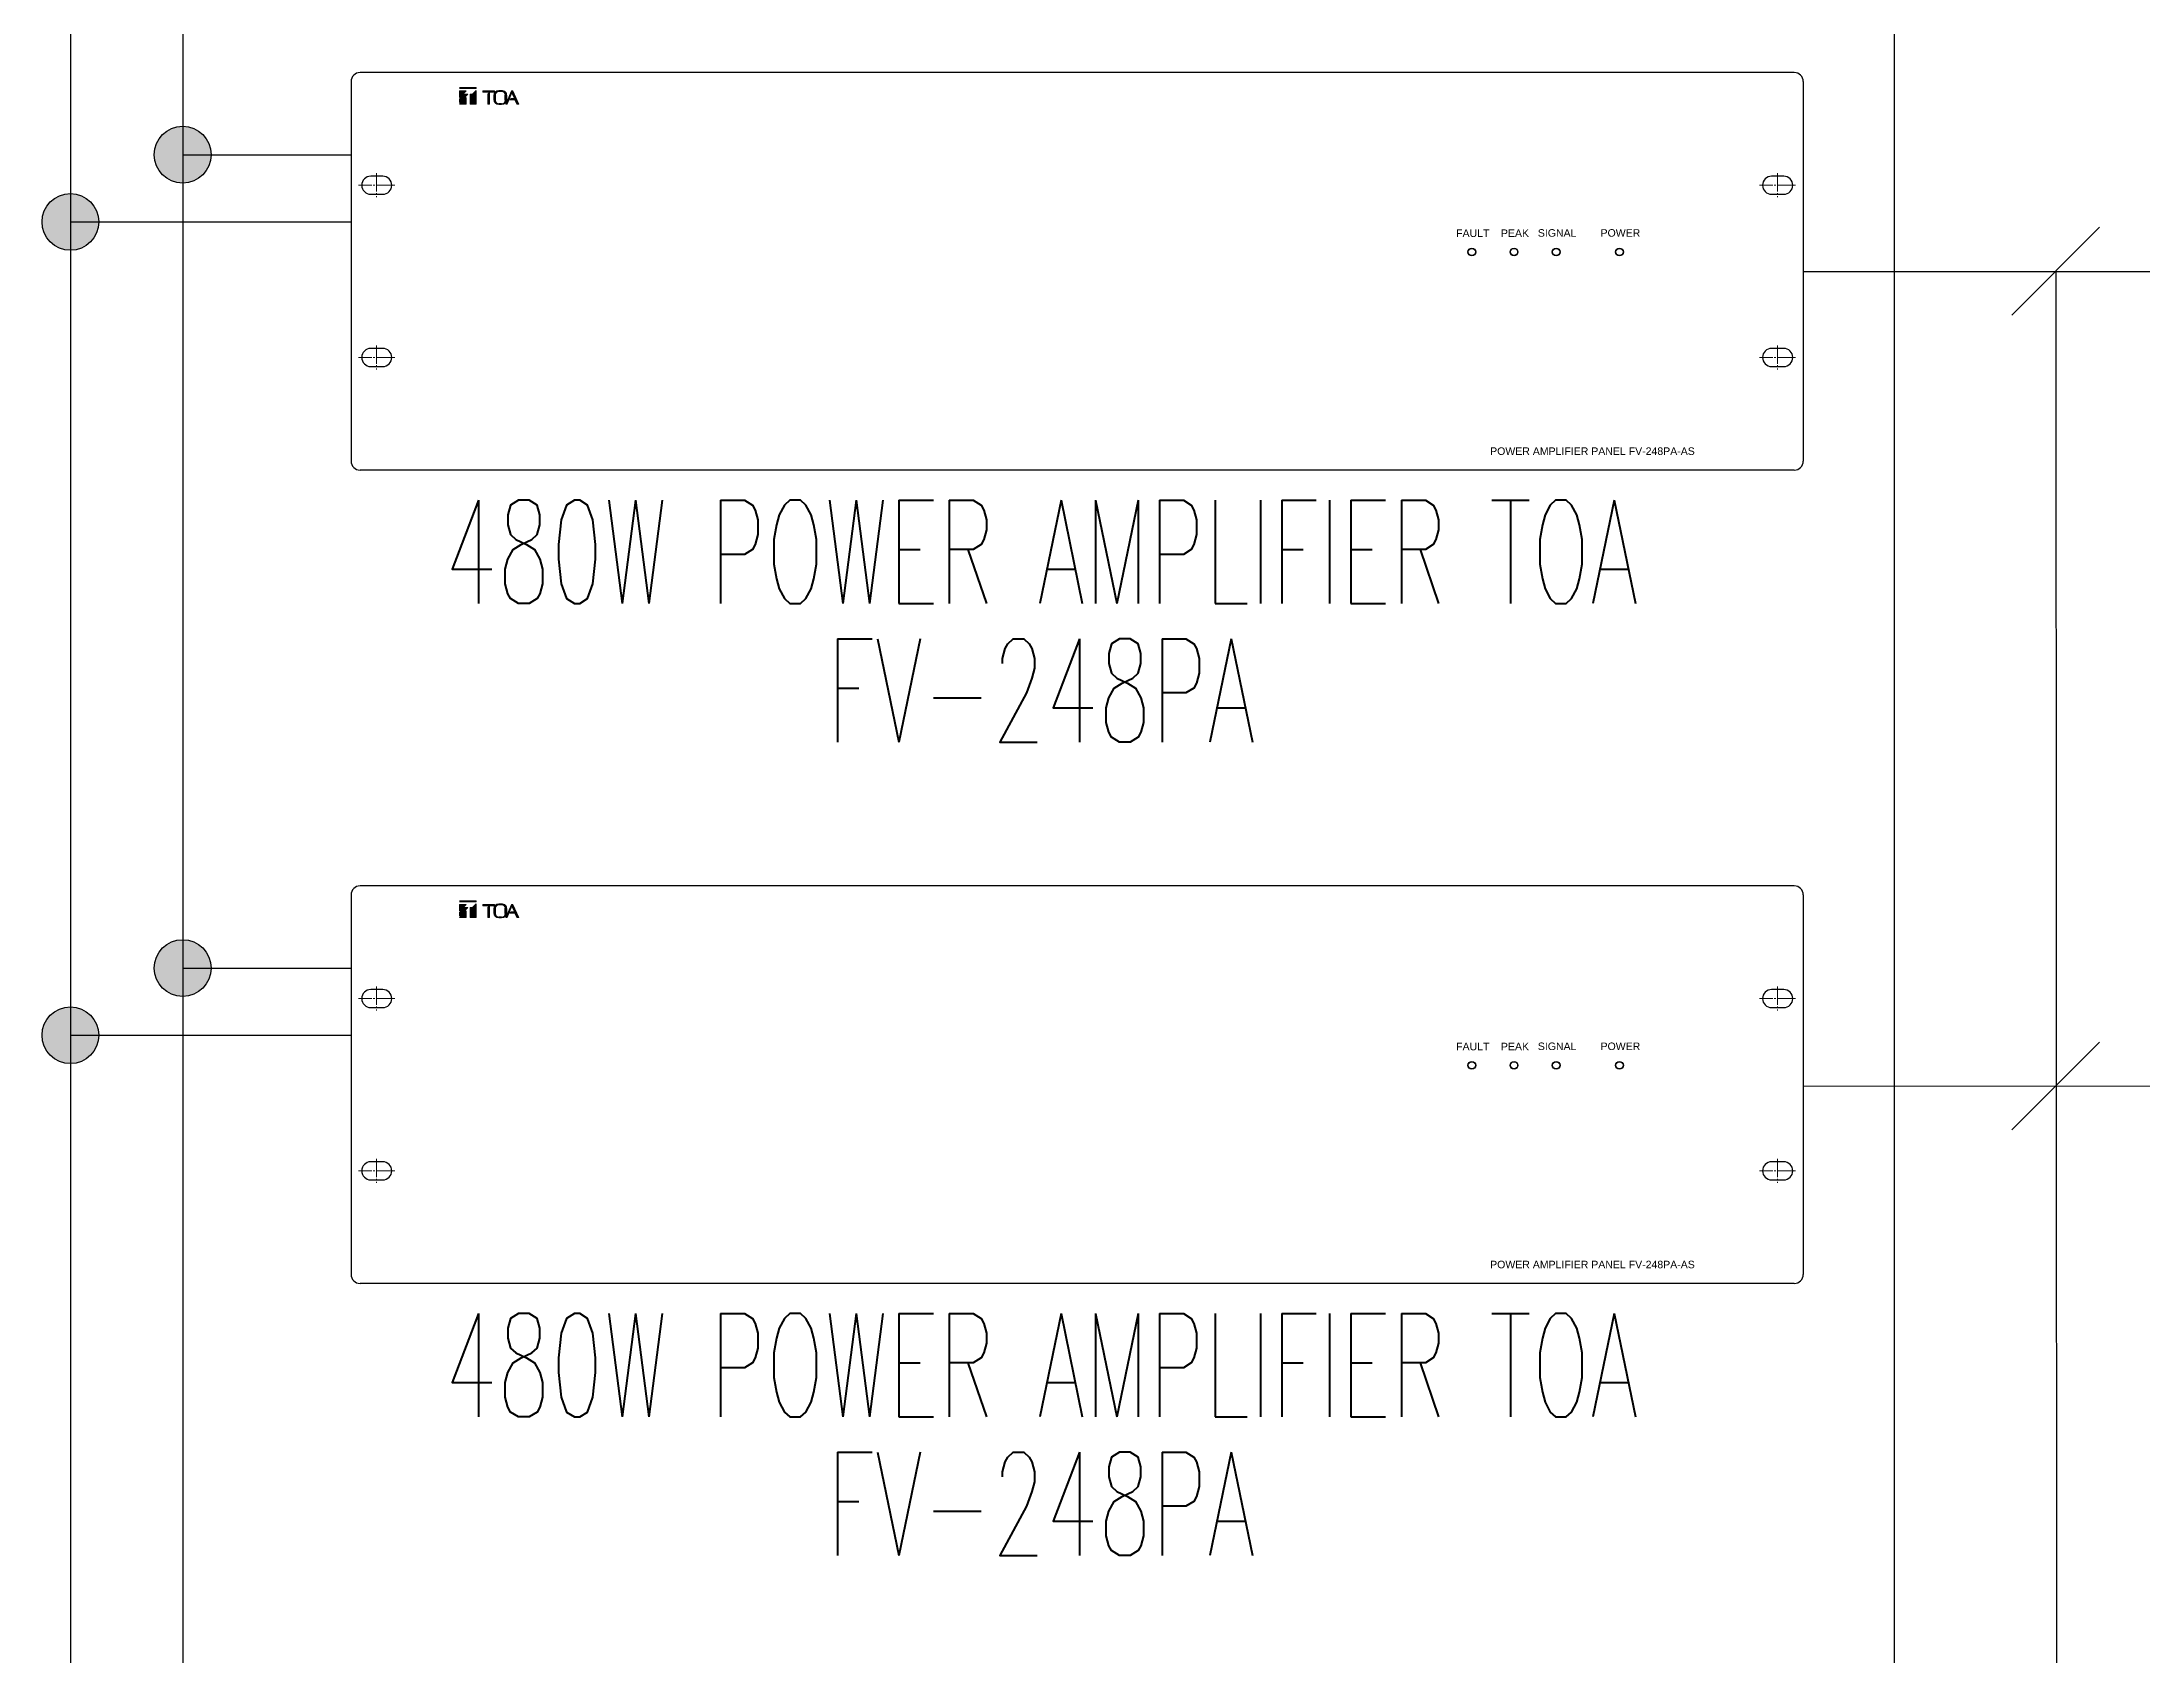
# Model space of a CAD drawing. Header units: millimetres. Extents: x 2974 to 5671, y 1205 to 3288.
# Drawn here: x 4457.2 to 4644.2, y 2726.9 to 2870.6 of the extents above; entities that cross this region are included whole.
import ezdxf

# ---------------------------------------------------------------- set-up
doc = ezdxf.new("R2010")
doc.units = ezdxf.units.MM
doc.linetypes.add('SLD-CENTER', pattern=[19.05, 15.24, -1.27, 1.27, -1.27])
doc.linetypes.add('SLD-Solid', pattern=[0])
doc.layers.add('FORMAT', color=7, linetype='Continuous', lineweight=0)
doc.layers.add('M-_ACONREDT_A_N', color=3, linetype='Continuous')
doc.styles.add('SIMPLEX', font='simplex.shx', dxfattribs={"width": 0.6})
doc.styles.add('Standard1', font='')
doc.styles.get('Standard1').set_extended_font_data('HelveticaNeue LT 55 Roman')

# ---------------------------------------------------------------- blocks, each defined once
blk = doc.blocks.new('200PA')
at = {"linetype": 'Continuous', "lineweight": 0}
for points in [[(-47.5, 15.75), (-47.5, 15.68), (-46.12, 15.68), (-46.12, 15.75)], [(-47.5, 15.47), (-47.5, 14.93), (-46.96, 15.47)], [(-46.82, 15.2), (-47.09, 15.2), (-47.5, 14.79), (-47.5, 14.52)], [(-46.95, 14.93), (-47.5, 14.38), (-46.95, 14.38)], [(-46.12, 15.52), (-46.43, 15.2), (-46.63, 15.2), (-46.63, 14.38), (-46.12, 14.38)], [(-44.61, 15.36), (-44.61, 15.47), (-45.58, 15.47), (-45.58, 15.36)], [(-45.02, 15.35), (-45.16, 15.22), (-45.16, 14.37), (-45.02, 14.37)], [(-42.95, 14.86), (-43.22, 14.86), (-43.34, 14.75), (-42.9, 14.75), (-42.75, 14.37), (-42.59, 14.37), (-43.09, 15.47), (-43.19, 15.47), (-43.67, 14.37), (-43.55, 14.37), (-43.15, 15.32)]]:
    blk.add_hatch(color=7, dxfattribs=at).paths.add_polyline_path(points, flags=0)
h = blk.add_hatch(color=7, dxfattribs=at)
edge = h.paths.add_edge_path(flags=0)
edge.add_arc((-44.23, 14.77), 0.423, 180, 270)
edge.add_line((-44.23, 14.35), (-44.01, 14.35))
edge.add_arc((-44.01, 14.77), 0.423, 270, 360)
edge.add_line((-43.59, 14.77), (-43.59, 15.11))
edge.add_arc((-43.98, 15.11), 0.396, 359.2574, 454.0188)
edge.add_line((-44.01, 15.51), (-44.23, 15.51))
edge.add_arc((-44.23, 15.09), 0.423, 90, 180)
edge.add_line((-44.65, 15.09), (-44.65, 14.77))
edge = h.paths.add_edge_path(flags=0)
edge.add_line((-44.51, 14.7), (-44.51, 15.15))
edge.add_arc((-44.23, 15.15), 0.282, 90, 180, ccw=False)
edge.add_line((-44.23, 15.43), (-44.01, 15.43))
edge.add_arc((-44.01, 15.15), 0.282, 0, 90, ccw=False)
edge.add_line((-43.73, 15.15), (-43.73, 14.7))
edge.add_arc((-44.01, 14.7), 0.282, 270, 360, ccw=False)
edge.add_line((-44.01, 14.42), (-44.23, 14.42))
edge.add_arc((-44.23, 14.7), 0.282, 180, 270, ccw=False)
at = {"color": 7, "linetype": 'SLD-Solid'}
for p, q in [((-56.5, 16.25), (-56.5, -15.25)), ((63.25, 17), (-55.75, 17)), ((64, 16.25), (64, -15.25)), ((-53.87, 8.4), (-54.87, 8.4)), ((62.38, 8.4), (61.38, 8.4)), ((-54.87, 6.9), (-53.87, 6.9)), ((61.38, 6.9), (62.38, 6.9)), ((-53.87, -5.9), (-54.87, -5.9)), ((62.38, -5.9), (61.38, -5.9)), ((-54.87, -7.4), (-53.87, -7.4)), ((61.25, -7.39), (62.49, -7.39)), ((61.38, -7.4), (62.38, -7.4)), ((63.25, -16), (-55.75, -16))]:
    blk.add_line(p, q, dxfattribs=at)
at = {"color": 7, "linetype": 'Continuous', "lineweight": 15}
for p, q in [((-47.5, 15.75), (-46.12, 15.75)), ((-46.12, 15.68), (-47.5, 15.68)), ((-46.12, 15.75), (-46.12, 15.68)), ((-47.5, 14.93), (-46.96, 15.47)), ((-47.5, 15.47), (-46.96, 15.47)), ((-47.5, 15.47), (-47.5, 14.93)), ((-47.5, 14.52), (-46.82, 15.2)), ((-47.09, 15.2), (-47.5, 14.79)), ((-46.95, 14.93), (-47.5, 14.38)), ((-47.5, 14.79), (-47.5, 14.52)), ((-47.5, 14.38), (-46.95, 14.38)), ((-46.82, 15.2), (-47.09, 15.2)), ((-46.95, 14.38), (-46.95, 14.93)), ((-46.43, 15.2), (-46.63, 15.2)), ((-46.63, 15.2), (-46.63, 14.38)), ((-46.12, 14.38), (-46.63, 14.38)), ((-46.43, 15.2), (-46.12, 15.52)), ((-46.12, 15.52), (-46.12, 14.38)), ((-45.58, 15.36), (-45.58, 15.47)), ((-45.58, 15.47), (-44.61, 15.47)), ((-44.61, 15.36), (-45.58, 15.36)), ((-45.02, 15.35), (-45.16, 15.22)), ((-45.16, 14.37), (-45.16, 15.22)), ((-45.02, 14.37), (-45.16, 14.37)), ((-45.02, 15.35), (-45.02, 14.37)), ((-44.65, 14.77), (-44.65, 15.09)), ((-44.61, 15.47), (-44.61, 15.36)), ((-44.51, 14.7), (-44.51, 15.15)), ((-44.23, 15.51), (-44.01, 15.51)), ((-44.23, 15.43), (-44.01, 15.43)), ((-44.23, 14.42), (-44.01, 14.42)), ((-44.23, 14.35), (-44.01, 14.35)), ((-43.73, 15.15), (-43.73, 14.7)), ((-43.67, 14.37), (-43.19, 15.47)), ((-43.55, 14.37), (-43.67, 14.37)), ((-43.59, 14.77), (-43.59, 15.11)), ((-43.15, 15.32), (-43.55, 14.37)), ((-43.34, 14.75), (-43.22, 14.86)), ((-42.9, 14.75), (-43.34, 14.75)), ((-43.22, 14.86), (-42.95, 14.86)), ((-43.19, 15.47), (-43.09, 15.47)), ((-42.95, 14.86), (-43.15, 15.32)), ((-42.59, 14.37), (-43.09, 15.47)), ((-42.75, 14.37), (-42.9, 14.75)), ((-42.59, 14.37), (-42.75, 14.37))]:
    blk.add_line(p, q, dxfattribs=at)
at = {"color": 7, "linetype": 'SLD-Solid'}
for centre, radius in [((36.5, 2.11), 0.325), ((36.5, 2.11), 0.3), ((40, 2.11), 0.325), ((40, 2.11), 0.3), ((43.5, 2.11), 0.325), ((43.5, 2.11), 0.3), ((48.75, 2.11), 0.325), ((48.75, 2.11), 0.3)]:
    blk.add_circle(centre, radius, dxfattribs=at)
for centre, start, end in [((-55.75, 16.25), 90, 180), ((63.25, 16.25), 0, 90), ((-54.87, 7.65), 90, 270), ((-53.87, 7.65), 270, 90), ((61.38, 7.65), 90, 270), ((62.38, 7.65), 270, 90), ((-54.87, -6.65), 90, 270), ((-53.87, -6.65), 270, 90), ((61.38, -6.65), 90, 270), ((62.38, -6.65), 270, 90), ((-55.75, -15.25), 180, 270), ((63.25, -15.25), 270, 0)]:
    blk.add_arc(centre, 0.75, start, end, dxfattribs=at)
at = {"color": 7, "linetype": 'Continuous', "lineweight": 15}
for centre, radius, start, end in [((-44.23, 15.09), 0.423, 90, 180), ((-44.23, 14.77), 0.423, 180, 270), ((-44.23, 15.15), 0.282, 90, 180), ((-44.23, 14.7), 0.282, 180, 270), ((-43.98, 15.11), 0.396, 359.2574, 94.0188), ((-44.01, 15.15), 0.282, 0, 90), ((-44.01, 14.77), 0.423, 270, 0), ((-44.01, 14.7), 0.282, 270, 0)]:
    blk.add_arc(centre, radius, start, end, dxfattribs=at)
at = {"layer": 'FORMAT', "color": 1, "linetype": 'SLD-CENTER', "ltscale": 0.1}
for p, q in [((-52.88, 7.65), (-55.88, 7.65)), ((-54.38, 8.65), (-54.38, 6.65)), ((63.37, 7.65), (60.37, 7.65)), ((61.87, 8.65), (61.87, 6.65)), ((-52.88, -6.65), (-55.88, -6.65)), ((-54.38, -5.65), (-54.38, -7.65)), ((63.37, -6.65), (60.37, -6.65)), ((61.87, -5.65), (61.87, -7.65))]:
    blk.add_line(p, q, dxfattribs=at)
at = {"color": 1, "lineweight": 25, "char_height": 0.625, "style": 'Standard1'}
for s, insert, attachment_point in [('{FAULT}', (36.58, 3.98), 2), ('{PEAK}', (40.08, 3.98), 2), ('{SIGNAL}', (43.58, 4), 2), ('{POWER}', (48.83, 4), 2), ('{POWER AMPLIFIER PANEL FV-248PA-AS}', (55, -14.43), 6)]:
    blk.add_mtext(s, dxfattribs=dict(at, insert=insert, attachment_point=attachment_point))

msp = doc.modelspace()

# ---------------------------------------------------------------- hatches: boundary and pattern name
h = msp.add_hatch(color=5)
edge = h.paths.add_edge_path()
edge.add_arc((4469.70003, 2860.54585), 2.52926, 0, 360)
h = msp.add_hatch(color=6)
edge = h.paths.add_edge_path()
edge.add_arc((4459.70003, 2854.56195), 2.52926, 0, 360)
h = msp.add_hatch(color=5)
edge = h.paths.add_edge_path()
edge.add_arc((4469.70003, 2788.08378), 2.52926, 0, 360)
h = msp.add_hatch(color=6)
edge = h.paths.add_edge_path()
edge.add_arc((4459.70003, 2782.09988), 2.52926, 0, 360)

# ---------------------------------------------------------------- linework, layer by layer
for p, q in [((4469.70003, 2996.06557, -1204.84475), (4469.70003, 2194.89255, -1204.84475)), ((4622.1289, 2995.07878, -1204.84475), (4622.1289, 1992.81082, -1204.84475)), ((4459.70003, 2990.08167, -1204.84475), (4459.70003, 2110.56708, -1204.84475)), ((4636.51958, 2850.15464, -1204.84475), (4637.02421, 1952.79088, -1204.84475))]:
    msp.add_line(p, q)
at = {"color": 7}
for p, q in [((4469.70003, 2860.54585, -1204.84475), (4484.70003, 2860.54585, -1204.84475)), ((4459.70003, 2854.56195, -1204.84475), (4484.70003, 2854.56195, -1204.84475)), ((4469.70003, 2788.08378, -1204.84475), (4484.70003, 2788.08378, -1204.84475)), ((4459.70003, 2782.09988, -1204.84475), (4484.70003, 2782.09988, -1204.84475))]:
    msp.add_line(p, q, dxfattribs=at)
at = {"color": 4}
for p, q in [((4640.43379, 2854.07713, -1204.84475), (4632.60536, 2846.2487, -1204.84475)), ((4640.4338, 2781.48547, -1204.84475), (4632.60537, 2773.65704, -1204.84475))]:
    msp.add_line(p, q, dxfattribs=at)
at = {"ltscale": 0.5}
for p, q in [((4614.03259, 2850.15464, -1204.84475), (4769.46095, 2850.15464, -1204.84475)), ((4614.03257, 2777.55073, -1204.84475), (4769.46095, 2777.69257, -1204.84475))]:
    msp.add_line(p, q, dxfattribs=at)
at = {"color": 5}
for centre in [(4469.70003, 2860.54585, -1204.86062), (4469.70003, 2788.08378, -1204.86062)]:
    msp.add_circle(centre, 2.52926, dxfattribs=at)
at = {"color": 6}
for centre in [(4459.70003, 2854.56195, -1204.86062), (4459.70003, 2782.09988, -1204.86062)]:
    msp.add_circle(centre, 2.52926, dxfattribs=at)

# ---------------------------------------------------------------- block references
at = {"color": 1, "xscale": 1.073299265641157, "yscale": 1.073299265641157, "zscale": 1.073299265641157}
for p in [(4545.34129, 2849.61802, -1204.84475), (4545.34129, 2777.15595, -1204.84475)]:
    msp.add_blockref('200PA', p, dxfattribs=at)

# ---------------------------------------------------------------- texts
at = {"layer": 'M-_ACONREDT_A_N', "color": 0, "ltscale": 0.5, "char_height": 9.210686, "width": 121.1108637, "attachment_point": 2, "line_spacing_factor": 0.804183, "style": 'SIMPLEX'}
for insert in [(4546.15148, 2829.76582, -1204.84475), (4546.15148, 2757.30375, -1204.84475)]:
    msp.add_mtext('\\W0.6000;480W POWER AMPLIFIER TOA FV-248PA', dxfattribs=dict(at, insert=insert))

doc.saveas('drawing.dxf')
